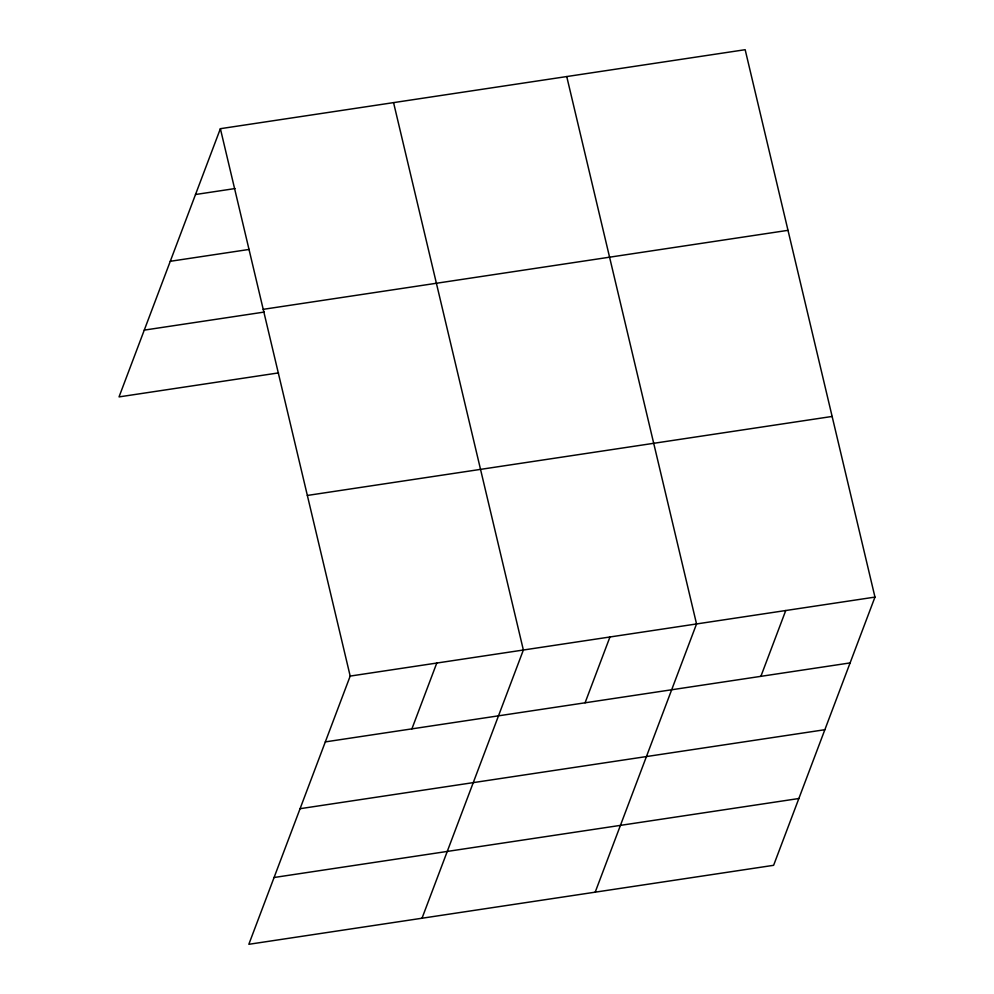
<?xml version="1.0" encoding="UTF-8"?>
<svg xmlns="http://www.w3.org/2000/svg" width="994" height="994" viewBox="0 0 994 994"><rect width="100%" height="100%" fill="white"/><g stroke="black" fill="none" stroke-linecap="round" stroke-linejoin="round"><path stroke-width="1.49" d="M220.382 128.686L350.186 676.082L248.835 944.3L773.618 865.314L874.969 597.096L745.165 49.7L220.382 128.686L119.031 396.904L278.531 372.899M411.901 728.863L436.776 663.048M422.015 918.232L523.366 650.014L393.562 102.618M585.081 702.795L609.956 636.98M595.195 892.165L696.545 623.946L566.742 76.563M760.882 676.342L785.757 610.515M195.507 194.513L235.006 188.562M170.272 261.298L249.27 249.407M263.211 309.333L787.994 230.335M144.267 330.12L264.28 312.054M307.357 495.447L832.14 416.449M350.186 676.082L874.969 597.096M325.324 741.897L850.106 662.911M300.076 808.694L824.858 729.708M274.071 877.503L798.853 798.517"/></g></svg>
